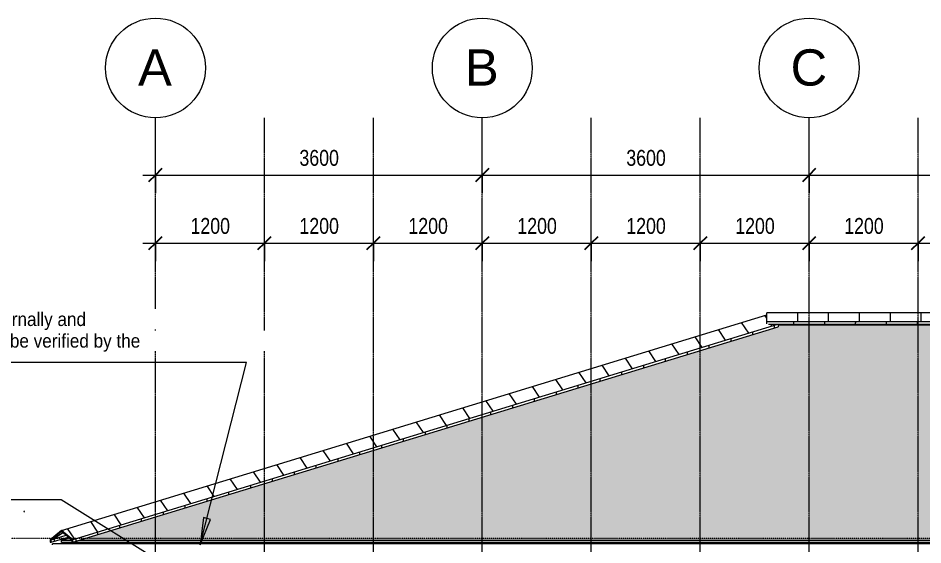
# Model space of a CAD drawing. Header units: millimetres. Extents: x -12186 to 152825, y -4386 to 9463.
# Drawn here: x 83922 to 93888, y 3380 to 9185 of the extents above; entities that cross this region are included whole.
import ezdxf

# ---------------------------------------------------------------- set-up
doc = ezdxf.new("R2010")
doc.units = ezdxf.units.MM
doc.linetypes.add('1000 Dashed', pattern=[2, 1, -1])
doc.linetypes.add('Grid Line', pattern=[22.225, 12.7, -3.175, 3.175, -3.175])
for name, color, linetype, lineweight in [('A-ANNO-DIMS', 211, 'Continuous', 5), ('A-ANNO-DIMS-100', 211, 'Continuous', 5), ('A-FLOR-LEVL', 51, 'Continuous', 5), ('A-ROOF', 132, 'Continuous', 9), ('A-ROOF-OTLN', 132, 'Continuous', 9), ('A-ROOF-PATT', 132, 'Continuous', 9), ('G-ANNO-TEXT', 231, 'Continuous', 5), ('G-IMPT', 8, 'Continuous', 5), ('L-PLNT', 71, 'Continuous', 5), ('S-GRID', 1, 'Continuous', 5), ('S-GRID-IDEN', 1, 'Continuous', 5)]:
    doc.layers.add(name, color=color, linetype=linetype, lineweight=lineweight)
doc.styles.add('Arial_1', font='arial.ttf', dxfattribs={"height": 400})
doc.styles.add('Arial_3', font='arial.ttf', dxfattribs={"width": 0.8, "height": 175})
doc.styles.add('Arial_4', font='arial.ttf', dxfattribs={"width": 0.9, "height": 150})
doc.dimstyles.new('SVA_Arc_Length-1_8mm_BLUE', dxfattribs={"dimscale": 304.8, "dimtxt": 178.545395, "dimasz": 0.492126, "dimexe": 0.656168, "dimexo": 0.0625, "dimgap": 0.164042, "dimtad": 1, "dimdec": 0, "dimrnd": 5, "dimzin": 0, "dimdsep": 46, "dimtxsty": 'Arial_3', "dimblk1": 'OBLIQUE', "dimblk2": 'OBLIQUE', "dimsah": 1, "dimcen": 0.09, "dimdle": 0.459318, "dimazin": 0, "dimtfac": 1, "dimtdec": 4, "dimtix": 1, "dimtmove": 0, "dimatfit": 3, "dimfxl": 1.148294, "dimfxlon": 1, "dimtvp": 1, "dimtfill": 1, "dimtolj": 1, "dimtzin": 0, "dimarcsym": 2})

# ---------------------------------------------------------------- blocks, each defined once
blk = doc.blocks.new('SVA_Shades of Green Tree - Australian_Tree_based_on_Leopard_Tree_2901-1101184-Section 3')
at = {"layer": 'G-IMPT', "flags": 128}
for points in [[(-23526.2, 3753.8), (-23517.5, 3749.4), (-23526.2, 3742.2)], [(-23526.2, 3753.7), (-23517.7, 3749.4), (-23526.2, 3742.3)]]:
    blk.add_lwpolyline(points, dxfattribs=at)
blk = doc.blocks.new('Grid - M_Grid Head - Circle-13408-Section 3')
at = {"layer": 'S-GRID-IDEN'}
blk.add_circle((896.3, 8635.3), 550, dxfattribs=at)
blk = doc.blocks.new('DIMBLOCK39-Section 3')
at = {"layer": 'A-ANNO-DIMS-100'}
for p, q in [((85435.2, 7455.3), (85435.2, 7805.3)), ((89035.2, 7455.3), (89035.2, 7805.3)), ((85295.2, 7455.3), (89035.2, 7455.3)), ((85435.2, 7455.3), (85435.2, 7255.3)), ((89035.2, 7455.3), (89035.2, 7255.3))]:
    blk.add_line(p, q, dxfattribs=at)
at = {"layer": 'A-ANNO-DIMS-100', "lineweight": 25}
for p, q in [((85435.2, 7455.3), (85510.2, 7530.3)), ((89035.2, 7455.3), (89110.2, 7530.3)), ((85435.2, 7455.3), (85360.2, 7380.3)), ((89035.2, 7455.3), (88960.2, 7380.3))]:
    blk.add_line(p, q, dxfattribs=at)
at = {"layer": 'A-ANNO-DIMS-100', "color": 0, "insert": (87021, 7732.5), "char_height": 175, "width": 514.211, "attachment_point": 1, "line_spacing_factor": 0.941778, "style": 'Arial_3', "bg_fill": 3, "box_fill_scale": 1.25, "bg_fill_color": 256, "bg_fill_true_color": 13158600, "bg_fill_transparency": 0}
blk.add_mtext('3600', dxfattribs=at)
blk = doc.blocks.new('_Oblique')
at = {"color": 0, "linetype": 'ByBlock', "lineweight": -2}
blk.add_line((-0.5, -0.5), (0.5, 0.5), dxfattribs=at)
blk = doc.blocks.new('DIMBLOCK40-Section 3')
at = {"layer": 'A-ANNO-DIMS-100'}
for p, q in [((89035.2, 7455.3), (89035.2, 7805.3)), ((92635.2, 7455.3), (92635.2, 7805.3)), ((89035.2, 7455.3), (92635.2, 7455.3)), ((89035.2, 7455.3), (89035.2, 7255.3)), ((92635.2, 7455.3), (92635.2, 7255.3))]:
    blk.add_line(p, q, dxfattribs=at)
at = {"layer": 'A-ANNO-DIMS-100', "lineweight": 25}
for p, q in [((89035.2, 7455.3), (89110.2, 7530.3)), ((92635.2, 7455.3), (92710.2, 7530.3)), ((89035.2, 7455.3), (88960.2, 7380.3)), ((92635.2, 7455.3), (92560.2, 7380.3))]:
    blk.add_line(p, q, dxfattribs=at)
at = {"layer": 'A-ANNO-DIMS-100', "color": 0, "insert": (90621, 7732.5), "char_height": 175, "width": 514.211, "attachment_point": 1, "line_spacing_factor": 0.941778, "style": 'Arial_3', "bg_fill": 3, "box_fill_scale": 1.25, "bg_fill_color": 256, "bg_fill_true_color": 13158600, "bg_fill_transparency": 0}
blk.add_mtext('3600', dxfattribs=at)
blk = doc.blocks.new('DIMBLOCK41-Section 3')
at = {"layer": 'A-ANNO-DIMS-100'}
for p, q in [((92635.2, 7455.3), (92635.2, 7805.3)), ((96235.2, 7455.3), (96235.2, 7805.3)), ((92635.2, 7455.3), (96235.2, 7455.3)), ((92635.2, 7455.3), (92635.2, 7255.3)), ((96235.2, 7455.3), (96235.2, 7255.3))]:
    blk.add_line(p, q, dxfattribs=at)
at = {"layer": 'A-ANNO-DIMS-100', "lineweight": 25}
for p, q in [((92635.2, 7455.3), (92710.2, 7530.3)), ((96235.2, 7455.3), (96310.2, 7530.3)), ((92635.2, 7455.3), (92560.2, 7380.3)), ((96235.2, 7455.3), (96160.2, 7380.3))]:
    blk.add_line(p, q, dxfattribs=at)
at = {"layer": 'A-ANNO-DIMS-100', "color": 0, "insert": (94221, 7732.5), "char_height": 175, "width": 514.211, "attachment_point": 1, "line_spacing_factor": 0.941778, "style": 'Arial_3', "bg_fill": 3, "box_fill_scale": 1.25, "bg_fill_color": 256, "bg_fill_true_color": 13158600, "bg_fill_transparency": 0}
blk.add_mtext('3600', dxfattribs=at)
blk = doc.blocks.new('DIMBLOCK47-Section 3')
at = {"layer": 'A-ANNO-DIMS-100'}
for p, q in [((85435.2, 6705.3), (85435.2, 7055.3)), ((86635.2, 6705.3), (86635.2, 7055.3)), ((85295.2, 6705.3), (86635.2, 6705.3)), ((85435.2, 6705.3), (85435.2, 6505.3)), ((86635.2, 6705.3), (86635.2, 6505.3))]:
    blk.add_line(p, q, dxfattribs=at)
at = {"layer": 'A-ANNO-DIMS-100', "lineweight": 25}
for p, q in [((85435.2, 6705.3), (85510.2, 6780.3)), ((86635.2, 6705.3), (86710.2, 6780.3)), ((85435.2, 6705.3), (85360.2, 6630.3)), ((86635.2, 6705.3), (86560.2, 6630.3))]:
    blk.add_line(p, q, dxfattribs=at)
at = {"layer": 'A-ANNO-DIMS-100', "color": 0, "insert": (85821, 6982.5), "char_height": 175, "width": 514.211, "attachment_point": 1, "line_spacing_factor": 0.941778, "style": 'Arial_3', "bg_fill": 3, "box_fill_scale": 1.25, "bg_fill_color": 256, "bg_fill_true_color": 13158600, "bg_fill_transparency": 0}
blk.add_mtext('1200', dxfattribs=at)
blk = doc.blocks.new('DIMBLOCK48-Section 3')
at = {"layer": 'A-ANNO-DIMS-100'}
for p, q in [((86635.2, 6705.3), (86635.2, 7055.3)), ((87835.2, 6705.3), (87835.2, 7055.3)), ((86635.2, 6705.3), (87835.2, 6705.3)), ((86635.2, 6705.3), (86635.2, 6505.3)), ((87835.2, 6705.3), (87835.2, 6505.3))]:
    blk.add_line(p, q, dxfattribs=at)
at = {"layer": 'A-ANNO-DIMS-100', "lineweight": 25}
for p, q in [((86635.2, 6705.3), (86710.2, 6780.3)), ((87835.2, 6705.3), (87910.2, 6780.3)), ((86635.2, 6705.3), (86560.2, 6630.3)), ((87835.2, 6705.3), (87760.2, 6630.3))]:
    blk.add_line(p, q, dxfattribs=at)
at = {"layer": 'A-ANNO-DIMS-100', "color": 0, "insert": (87021, 6982.5), "char_height": 175, "width": 514.211, "attachment_point": 1, "line_spacing_factor": 0.941778, "style": 'Arial_3', "bg_fill": 3, "box_fill_scale": 1.25, "bg_fill_color": 256, "bg_fill_true_color": 13158600, "bg_fill_transparency": 0}
blk.add_mtext('1200', dxfattribs=at)
blk = doc.blocks.new('DIMBLOCK49-Section 3')
at = {"layer": 'A-ANNO-DIMS-100'}
for p, q in [((87835.2, 6705.3), (87835.2, 7055.3)), ((89035.2, 6705.3), (89035.2, 7055.3)), ((87835.2, 6705.3), (89035.2, 6705.3)), ((87835.2, 6705.3), (87835.2, 6505.3)), ((89035.2, 6705.3), (89035.2, 6505.3))]:
    blk.add_line(p, q, dxfattribs=at)
at = {"layer": 'A-ANNO-DIMS-100', "lineweight": 25}
for p, q in [((87835.2, 6705.3), (87910.2, 6780.3)), ((89035.2, 6705.3), (89110.2, 6780.3)), ((87835.2, 6705.3), (87760.2, 6630.3)), ((89035.2, 6705.3), (88960.2, 6630.3))]:
    blk.add_line(p, q, dxfattribs=at)
at = {"layer": 'A-ANNO-DIMS-100', "color": 0, "insert": (88221, 6982.5), "char_height": 175, "width": 514.211, "attachment_point": 1, "line_spacing_factor": 0.941778, "style": 'Arial_3', "bg_fill": 3, "box_fill_scale": 1.25, "bg_fill_color": 256, "bg_fill_true_color": 13158600, "bg_fill_transparency": 0}
blk.add_mtext('1200', dxfattribs=at)
blk = doc.blocks.new('DIMBLOCK50-Section 3')
at = {"layer": 'A-ANNO-DIMS-100'}
for p, q in [((89035.2, 6705.3), (89035.2, 7055.3)), ((90235.2, 6705.3), (90235.2, 7055.3)), ((89035.2, 6705.3), (90235.2, 6705.3)), ((89035.2, 6705.3), (89035.2, 6505.3)), ((90235.2, 6705.3), (90235.2, 6505.3))]:
    blk.add_line(p, q, dxfattribs=at)
at = {"layer": 'A-ANNO-DIMS-100', "lineweight": 25}
for p, q in [((89035.2, 6705.3), (89110.2, 6780.3)), ((90235.2, 6705.3), (90310.2, 6780.3)), ((89035.2, 6705.3), (88960.2, 6630.3)), ((90235.2, 6705.3), (90160.2, 6630.3))]:
    blk.add_line(p, q, dxfattribs=at)
at = {"layer": 'A-ANNO-DIMS-100', "color": 0, "insert": (89421, 6982.5), "char_height": 175, "width": 514.211, "attachment_point": 1, "line_spacing_factor": 0.941778, "style": 'Arial_3', "bg_fill": 3, "box_fill_scale": 1.25, "bg_fill_color": 256, "bg_fill_true_color": 13158600, "bg_fill_transparency": 0}
blk.add_mtext('1200', dxfattribs=at)
blk = doc.blocks.new('DIMBLOCK51-Section 3')
at = {"layer": 'A-ANNO-DIMS-100'}
for p, q in [((90235.2, 6705.3), (90235.2, 7055.3)), ((91435.2, 6705.3), (91435.2, 7055.3)), ((90235.2, 6705.3), (91435.2, 6705.3)), ((90235.2, 6705.3), (90235.2, 6505.3)), ((91435.2, 6705.3), (91435.2, 6505.3))]:
    blk.add_line(p, q, dxfattribs=at)
at = {"layer": 'A-ANNO-DIMS-100', "lineweight": 25}
for p, q in [((90235.2, 6705.3), (90310.2, 6780.3)), ((91435.2, 6705.3), (91510.2, 6780.3)), ((90235.2, 6705.3), (90160.2, 6630.3)), ((91435.2, 6705.3), (91360.2, 6630.3))]:
    blk.add_line(p, q, dxfattribs=at)
at = {"layer": 'A-ANNO-DIMS-100', "color": 0, "insert": (90621, 6982.5), "char_height": 175, "width": 514.211, "attachment_point": 1, "line_spacing_factor": 0.941778, "style": 'Arial_3', "bg_fill": 3, "box_fill_scale": 1.25, "bg_fill_color": 256, "bg_fill_true_color": 13158600, "bg_fill_transparency": 0}
blk.add_mtext('1200', dxfattribs=at)
blk = doc.blocks.new('DIMBLOCK52-Section 3')
at = {"layer": 'A-ANNO-DIMS-100'}
for p, q in [((91435.2, 6705.3), (91435.2, 7055.3)), ((92635.2, 6705.3), (92635.2, 7055.3)), ((91435.2, 6705.3), (92635.2, 6705.3)), ((91435.2, 6705.3), (91435.2, 6505.3)), ((92635.2, 6705.3), (92635.2, 6505.3))]:
    blk.add_line(p, q, dxfattribs=at)
at = {"layer": 'A-ANNO-DIMS-100', "lineweight": 25}
for p, q in [((91435.2, 6705.3), (91510.2, 6780.3)), ((92635.2, 6705.3), (92710.2, 6780.3)), ((91435.2, 6705.3), (91360.2, 6630.3)), ((92635.2, 6705.3), (92560.2, 6630.3))]:
    blk.add_line(p, q, dxfattribs=at)
at = {"layer": 'A-ANNO-DIMS-100', "color": 0, "insert": (91821, 6982.5), "char_height": 175, "width": 514.211, "attachment_point": 1, "line_spacing_factor": 0.941778, "style": 'Arial_3', "bg_fill": 3, "box_fill_scale": 1.25, "bg_fill_color": 256, "bg_fill_true_color": 13158600, "bg_fill_transparency": 0}
blk.add_mtext('1200', dxfattribs=at)
blk = doc.blocks.new('DIMBLOCK53-Section 3')
at = {"layer": 'A-ANNO-DIMS-100'}
for p, q in [((92635.2, 6705.3), (92635.2, 7055.3)), ((93835.2, 6705.3), (93835.2, 7055.3)), ((92635.2, 6705.3), (93835.2, 6705.3)), ((92635.2, 6705.3), (92635.2, 6505.3)), ((93835.2, 6705.3), (93835.2, 6505.3))]:
    blk.add_line(p, q, dxfattribs=at)
at = {"layer": 'A-ANNO-DIMS-100', "lineweight": 25}
for p, q in [((92635.2, 6705.3), (92710.2, 6780.3)), ((93835.2, 6705.3), (93910.2, 6780.3)), ((92635.2, 6705.3), (92560.2, 6630.3)), ((93835.2, 6705.3), (93760.2, 6630.3))]:
    blk.add_line(p, q, dxfattribs=at)
at = {"layer": 'A-ANNO-DIMS-100', "color": 0, "insert": (93021, 6982.5), "char_height": 175, "width": 514.211, "attachment_point": 1, "line_spacing_factor": 0.941778, "style": 'Arial_3', "bg_fill": 3, "box_fill_scale": 1.25, "bg_fill_color": 256, "bg_fill_true_color": 13158600, "bg_fill_transparency": 0}
blk.add_mtext('1200', dxfattribs=at)
blk = doc.blocks.new('DIMBLOCK54-Section 3')
at = {"layer": 'A-ANNO-DIMS-100'}
for p, q in [((93835.2, 6705.3), (93835.2, 7055.3)), ((95035.2, 6705.3), (95035.2, 7055.3)), ((93835.2, 6705.3), (95035.2, 6705.3)), ((93835.2, 6705.3), (93835.2, 6505.3)), ((95035.2, 6705.3), (95035.2, 6505.3))]:
    blk.add_line(p, q, dxfattribs=at)
at = {"layer": 'A-ANNO-DIMS-100', "lineweight": 25}
for p, q in [((93835.2, 6705.3), (93910.2, 6780.3)), ((95035.2, 6705.3), (95110.2, 6780.3)), ((93835.2, 6705.3), (93760.2, 6630.3)), ((95035.2, 6705.3), (94960.2, 6630.3))]:
    blk.add_line(p, q, dxfattribs=at)
at = {"layer": 'A-ANNO-DIMS-100', "color": 0, "insert": (94221, 6982.5), "char_height": 175, "width": 514.211, "attachment_point": 1, "line_spacing_factor": 0.941778, "style": 'Arial_3', "bg_fill": 3, "box_fill_scale": 1.25, "bg_fill_color": 256, "bg_fill_true_color": 13158600, "bg_fill_transparency": 0}
blk.add_mtext('1200', dxfattribs=at)

msp = doc.modelspace()

# ---------------------------------------------------------------- hatches: boundary and pattern name
at = {"layer": 'A-ROOF-PATT', "lineweight": 5}
h = msp.add_hatch(dxfattribs=at)
h.set_pattern_fill('FP_145', color=256, style=0, pattern_type=2)
h.set_pattern_definition([(123.795, (88346.35, 4676), (-308.4, 0.001), [])])
h.paths.add_polyline_path([(84524, 3436.8), (92287.7, 5810.4), (92187.5, 5810.4), (92168.7, 5815.4), (92168.7, 5915.2), (84400.2, 3540.1), (84422.5, 3521.5)])
h = msp.add_hatch(dxfattribs=at)
h.set_pattern_fill('FP_139', color=256, style=0, pattern_type=2)
h.set_pattern_definition([(90, (96929.48, 5887.8), (-340, 2e-14), [])])
h.paths.add_polyline_path([(92168.7, 5837.3), (101606.1, 5837.3), (101690.2, 5938.3), (92168.7, 5938.3), (92168.7, 5915.4)])
h = msp.add_hatch(dxfattribs=at)
h.set_pattern_fill('FP_118', color=256, style=0, pattern_type=2)
h.set_pattern_definition([(0, (107510.896, -935.11), (323.85, 44.557), [76.2, -63.5, 88.9, -38.1, -165.1]), (0, (107510.896, -935.11), (323.85, 44.557), [-266.7, 114.3, -50.8]), (0, (107587.096, -933.254), (323.85, 44.557), [63.5, -241.3, 50.8, -76.2]), (0, (107739.496, -937.896), (323.85, 44.557), [38.1, -393.7]), (90, (107510.9, -935.11), (-107.95, 44.557), [42.701, -135.529]), (90, (107587.1, -935.11), (-107.95, 44.557), [41.773, -136.457]), (90, (107650.6, -935.11), (-107.95, 44.557), [38.988, -139.242]), (90, (107739.5, -937.9), (-107.95, 44.557), [42.701, -135.529]), (90, (107777.6, -937.9), (-107.95, 44.557), [42.701, -135.529]), (90, (107891.9, -935.11), (-107.95, 44.557), [40.844, -137.385])])
h.paths.add_polyline_path([(84400.2, 3431.1), (84513.4, 3431.1), (84513.4, 3435.3), (84486.7, 3457.6), (84413.9, 3435.3)])
h.paths.add_polyline_path([(96400.2, 3431.1), (102921.2, 5424.8), (102812.7, 5458), (102809.6, 5456.2), (102808.8, 5443.5), (102789.9, 5444.9), (102761.2, 5428.3), (102761.2, 5402.9), (102746.2, 5402.9), (102746.2, 5429.7), (102781.4, 5450), (101616.4, 5806.2), (92292.5, 5806.2), (92292.5, 5784.4), (84595.5, 3431.1), (96351.2, 3431.1)])
h = msp.add_hatch(dxfattribs=at)
h.set_pattern_fill('FP_141', color=256, style=0, pattern_type=2)
h.set_pattern_definition([(90, (88408.22, 4618.24), (-240.416, 1e-14), [])])
h.paths.add_polyline_path([(84524, 3424.6), (92292.5, 5799.7), (92292.5, 5810.4), (92287.7, 5810.4), (84524, 3436.8)])
h = msp.add_hatch(dxfattribs=at)
h.set_pattern_fill('FP_142', color=256, style=0, pattern_type=2)
h.set_pattern_definition([(90, (88408.22, 4604.5), (-240.416, 1e-14), [])])
h.paths.add_polyline_path([(84524, 3409.3), (92292.5, 5784.4), (92292.5, 5799.7), (84524, 3424.6)])
h = msp.add_hatch(dxfattribs=at)
h.set_pattern_fill('FP_138', color=256, style=0, pattern_type=2)
h.set_pattern_definition([(90, (96887.4, 5831.33), (-340, 2e-14), [])])
h.paths.add_polyline_path([(92741.7, 5825.4), (101604.6, 5825.4), (101606.1, 5837.3), (92168.7, 5837.3), (92168.7, 5825.4)])
h = msp.add_hatch(dxfattribs=at)
h.set_pattern_fill('FP_137', color=256, style=0, pattern_type=2)
h.set_pattern_definition([(90, (96886.66, 5817.9), (-340, 2e-14), [])])
h.paths.add_polyline_path([(92187.5, 5810.4), (101602.7, 5810.4), (101604.6, 5825.4), (92168.7, 5825.4), (92168.7, 5815.4), (92182, 5811.8)])
h = msp.add_hatch(dxfattribs=at)
h.set_pattern_fill('FP_140', color=256, style=0, pattern_type=2)
h.set_pattern_definition([(90, (84400.22, 3474.71), (-240.42, 1e-14), [])])
h.paths.add_polyline_path([(84276.5, 3409.3), (84287.1, 3409.3), (84287.1, 3435.3), (84400.2, 3529.8), (84513.4, 3435.3), (84513.4, 3409.3), (84524, 3409.3), (84524, 3436.8), (84400.2, 3540.1), (84276.5, 3436.8), (84276.5, 3424.6)])
h = msp.add_hatch(dxfattribs=at)
h.set_pattern_fill('FP_143', color=256, style=0, pattern_type=2)
h.set_pattern_definition([(34.74, (88227.91, 4670.12), (-143.142, -0.0011), [])])
h.paths.add_polyline_path([(84287.1, 3435.3), (84452.7, 3486), (84400.2, 3529.8), (84288.8, 3436.8)])
h = msp.add_hatch(dxfattribs=at)
h.set_pattern_fill('FP_144', color=256, style=0, pattern_type=2)
h.set_pattern_definition([(90, (88171.34, 4609.84), (-240.416, 1e-14), [])])
h.paths.add_polyline_path([(84287.1, 3409.3), (84475.6, 3466.9), (84452.7, 3486), (84287.1, 3435.3)])
at = {"layer": 'G-ANNO-TEXT'}
msp.add_hatch(color=7, dxfattribs=at).paths.add_polyline_path([(85928.2, 3380.3), (86040.2, 3661.4), (85963.6, 3680.8)])

# ---------------------------------------------------------------- linework, layer by layer
at = {"layer": 'A-FLOR-LEVL', "linetype": '1000 Dashed'}
msp.add_line((81425.9, 3455), (113295, 3455), dxfattribs=at)
at = {"layer": 'A-ROOF'}
for p, q in [((92292.5, 5806.2), (101616.4, 5806.2)), ((84400.2, 3431.1), (84486.7, 3457.6)), ((84400.2, 3405), (84400.2, 3431.1)), ((84400.2, 3431.1), (84513.4, 3431.1)), ((96400.2, 3405), (84400.2, 3405)), ((84595.5, 3431.1), (96400.2, 3431.1))]:
    msp.add_line(p, q, dxfattribs=at)
at = {"layer": 'A-ROOF-OTLN', "lineweight": 5}
for p, q in [((84400.2, 3540.1), (92168.7, 5915.2)), ((92168.7, 5815.4), (92168.7, 5938.3)), ((101690.2, 5938.3), (92168.7, 5938.3)), ((92287.7, 5810.4), (84524, 3436.8)), ((84524, 3409.3), (92292.5, 5784.4)), ((101606.1, 5837.3), (92168.7, 5837.3)), ((101602.7, 5810.4), (92187.5, 5810.4)), ((92292.5, 5810.4), (92292.5, 5784.4)), ((84400.2, 3540.1), (84276.5, 3436.8)), ((84287.1, 3435.3), (84400.2, 3529.8)), ((84524, 3436.8), (84400.2, 3540.1)), ((84400.2, 3529.8), (84513.4, 3435.3)), ((84276.5, 3436.8), (84276.5, 3409.3)), ((84276.5, 3409.3), (84287.1, 3409.3)), ((84287.1, 3435.3), (84452.7, 3486)), ((84287.1, 3409.3), (84475.6, 3466.9)), ((84287.1, 3409.3), (84287.1, 3435.3)), ((96300.2, 3392.3), (84300.2, 3392.3)), ((84300.2, 3379.6), (84300.2, 3392.3)), ((84422, 3392.3), (84422, 3405)), ((84513.4, 3435.3), (84513.4, 3409.3)), ((84513.4, 3409.3), (84524, 3409.3)), ((84524, 3409.3), (84524, 3436.8))]:
    msp.add_line(p, q, dxfattribs=at)
at = {"layer": 'G-ANNO-TEXT', "color": 7}
for p, q in [((85489.3, 5390.8), (78494.5, 5390.8)), ((86437.7, 5390.8), (85489.3, 5390.8)), ((85928.2, 3380.3), (86437.7, 5390.8)), ((84398, 3875.5), (83164.8, 3875.5)), ((85631.3, 3107.8), (84398, 3875.5)), ((85963.6, 3680.8), (85928.2, 3380.3)), ((85928.2, 3380.3), (86040.2, 3661.4)), ((86040.2, 3661.4), (85963.6, 3680.8))]:
    msp.add_line(p, q, dxfattribs=at)
at = {"layer": 'S-GRID', "linetype": 'Grid Line'}
for p, q in [((85435.2, -1058.6), (85435.2, 8085.3)), ((86635.2, -1058.6), (86635.2, 8085.3)), ((87835.2, -1058.6), (87835.2, 8085.3)), ((89035.2, -1058.6), (89035.2, 8085.3)), ((90235.2, -1058.6), (90235.2, 8085.3)), ((91435.2, -1058.6), (91435.2, 8085.3)), ((92635.2, -1058.6), (92635.2, 8085.3)), ((93835.2, -1058.6), (93835.2, 8085.3))]:
    msp.add_line(p, q, dxfattribs=at)

# ---------------------------------------------------------------- block references
at = {"layer": 'L-PLNT'}
msp.add_blockref('SVA_Shades of Green Tree - Australian_Tree_based_on_Leopard_Tree_2901-1101184-Section 3', (107510.9, 0), dxfattribs=at)
at = {"layer": 'S-GRID-IDEN'}
for p in [(84538.9, 0), (88138.9, 0), (91738.9, 0)]:
    msp.add_blockref('Grid - M_Grid Head - Circle-13408-Section 3', p, dxfattribs=at)

# ---------------------------------------------------------------- next in the draw order: texts
at = {"layer": 'G-ANNO-TEXT', "color": 7, "insert": (77469.8, 5942), "char_height": 150, "width": 8780.883, "attachment_point": 1, "style": 'Arial_4', "bg_fill": 3, "box_fill_scale": 1.25, "bg_fill_color": 256, "bg_fill_true_color": 13158600, "bg_fill_transparency": 0}
msp.add_mtext('Aluminium seamless gutter, overall size 125 x 125 x 0,9mm thick coated internally and ', dxfattribs=at)
at = {"layer": 'S-GRID-IDEN', "char_height": 400, "attachment_point": 1, "style": 'Arial_1', "bg_fill": 3, "box_fill_scale": 1.25, "bg_fill_color": 256, "bg_fill_true_color": 13158600, "bg_fill_transparency": 0}
for s, insert, width in [('A', (85243.1, 8840.9), 456.962), ('B', (88843.1, 8840.9), 456.962), ('C', (92430.1, 8840.9), 489.029)]:
    msp.add_mtext(s, dxfattribs=dict(at, insert=insert, width=width))

# ---------------------------------------------------------------- next in the draw order: dimensions: what is measured, and where the dimension line sits
at = {"layer": 'A-ANNO-DIMS'}
for base, p1, p2, override, picture, middle in [((89035.2, 7455.3), (85435.2, 7805.3), (89035.2, 7805.3), {"dimpost": '<>', "dimfxl": 3600}, 'DIMBLOCK39-Section 3', (87235.2, 7594.7)), ((86635.2, 6705.3), (85435.2, 7055.3), (86635.2, 7055.3), {"dimpost": '<>', "dimfxl": 1200}, 'DIMBLOCK47-Section 3', (86035.2, 6844.6))]:
    dim = msp.add_linear_dim(base=base, p1=p1, p2=p2, dimstyle='SVA_Arc_Length-1_8mm_BLUE', override=override, dxfattribs=at)
    dim.commit()
    dim.dimension.update_dxf_attribs({"geometry": picture, "text_midpoint": middle})

# ---------------------------------------------------------------- next in the draw order: texts
at = {"layer": 'G-ANNO-TEXT', "color": 7, "insert": (77469.8, 5703.9), "char_height": 150, "width": 9473.541, "attachment_point": 1, "style": 'Arial_4', "bg_fill": 3, "box_fill_scale": 1.25, "bg_fill_color": 256, "bg_fill_true_color": 13158600, "bg_fill_transparency": 0}
msp.add_mtext('externally with ColourTech G4 in colour to be confirmed , Sizes of gutters to be verified by the ', dxfattribs=at)

# ---------------------------------------------------------------- next in the draw order: dimensions: what is measured, and where the dimension line sits
at = {"layer": 'A-ANNO-DIMS'}
for base, p1, p2, override, picture, middle in [((92635.2, 7455.3), (89035.2, 7805.3), (92635.2, 7805.3), {"dimpost": '<>', "dimfxl": 3600}, 'DIMBLOCK40-Section 3', (90835.2, 7594.7)), ((87835.2, 6705.3), (86635.2, 7055.3), (87835.2, 7055.3), {"dimpost": '<>', "dimfxl": 1200}, 'DIMBLOCK48-Section 3', (87235.2, 6844.6))]:
    dim = msp.add_linear_dim(base=base, p1=p1, p2=p2, dimstyle='SVA_Arc_Length-1_8mm_BLUE', override=override, dxfattribs=at)
    dim.commit()
    dim.dimension.update_dxf_attribs({"geometry": picture, "text_midpoint": middle})

# ---------------------------------------------------------------- next in the draw order: dimensions: what is measured, and where the dimension line sits
for base, p1, p2, override, picture, middle in [((96235.2, 7455.3), (92635.2, 7805.3), (96235.2, 7805.3), {"dimpost": '<>', "dimfxl": 3600}, 'DIMBLOCK41-Section 3', (94435.2, 7594.7)), ((89035.2, 6705.3), (87835.2, 7055.3), (89035.2, 7055.3), {"dimpost": '<>', "dimfxl": 1200}, 'DIMBLOCK49-Section 3', (88435.2, 6844.6))]:
    dim = msp.add_linear_dim(base=base, p1=p1, p2=p2, dimstyle='SVA_Arc_Length-1_8mm_BLUE', override=override, dxfattribs=at)
    dim.commit()
    dim.dimension.update_dxf_attribs({"geometry": picture, "text_midpoint": middle})

# ---------------------------------------------------------------- next in the draw order: dimensions: what is measured, and where the dimension line sits
dim = msp.add_linear_dim(base=(90235.2, 6705.3), p1=(89035.2, 7055.3), p2=(90235.2, 7055.3), dimstyle='SVA_Arc_Length-1_8mm_BLUE', override={"dimpost": '<>', "dimfxl": 1200}, dxfattribs=at)
dim.commit()
dim.dimension.update_dxf_attribs({"geometry": 'DIMBLOCK50-Section 3', "text_midpoint": (89635.2, 6844.6)})

# ---------------------------------------------------------------- next in the draw order: dimensions: what is measured, and where the dimension line sits
dim = msp.add_linear_dim(base=(91435.2, 6705.3), p1=(90235.2, 7055.3), p2=(91435.2, 7055.3), dimstyle='SVA_Arc_Length-1_8mm_BLUE', override={"dimpost": '<>', "dimfxl": 1200}, dxfattribs=at)
dim.commit()
dim.dimension.update_dxf_attribs({"geometry": 'DIMBLOCK51-Section 3', "text_midpoint": (90835.2, 6844.6)})

# ---------------------------------------------------------------- next in the draw order: dimensions: what is measured, and where the dimension line sits
dim = msp.add_linear_dim(base=(92635.2, 6705.3), p1=(91435.2, 7055.3), p2=(92635.2, 7055.3), dimstyle='SVA_Arc_Length-1_8mm_BLUE', override={"dimpost": '<>', "dimfxl": 1200}, dxfattribs=at)
dim.commit()
dim.dimension.update_dxf_attribs({"geometry": 'DIMBLOCK52-Section 3', "text_midpoint": (92035.2, 6844.6)})

# ---------------------------------------------------------------- next in the draw order: dimensions: what is measured, and where the dimension line sits
dim = msp.add_linear_dim(base=(93835.2, 6705.3), p1=(92635.2, 7055.3), p2=(93835.2, 7055.3), dimstyle='SVA_Arc_Length-1_8mm_BLUE', override={"dimpost": '<>', "dimfxl": 1200}, dxfattribs=at)
dim.commit()
dim.dimension.update_dxf_attribs({"geometry": 'DIMBLOCK53-Section 3', "text_midpoint": (93235.2, 6844.6)})

# ---------------------------------------------------------------- next in the draw order: dimensions: what is measured, and where the dimension line sits
dim = msp.add_linear_dim(base=(95035.2, 6705.3), p1=(93835.2, 7055.3), p2=(95035.2, 7055.3), dimstyle='SVA_Arc_Length-1_8mm_BLUE', override={"dimpost": '<>', "dimfxl": 1200}, dxfattribs=at)
dim.commit()
dim.dimension.update_dxf_attribs({"geometry": 'DIMBLOCK54-Section 3', "text_midpoint": (94435.2, 6844.6)})

doc.saveas('drawing.dxf')
